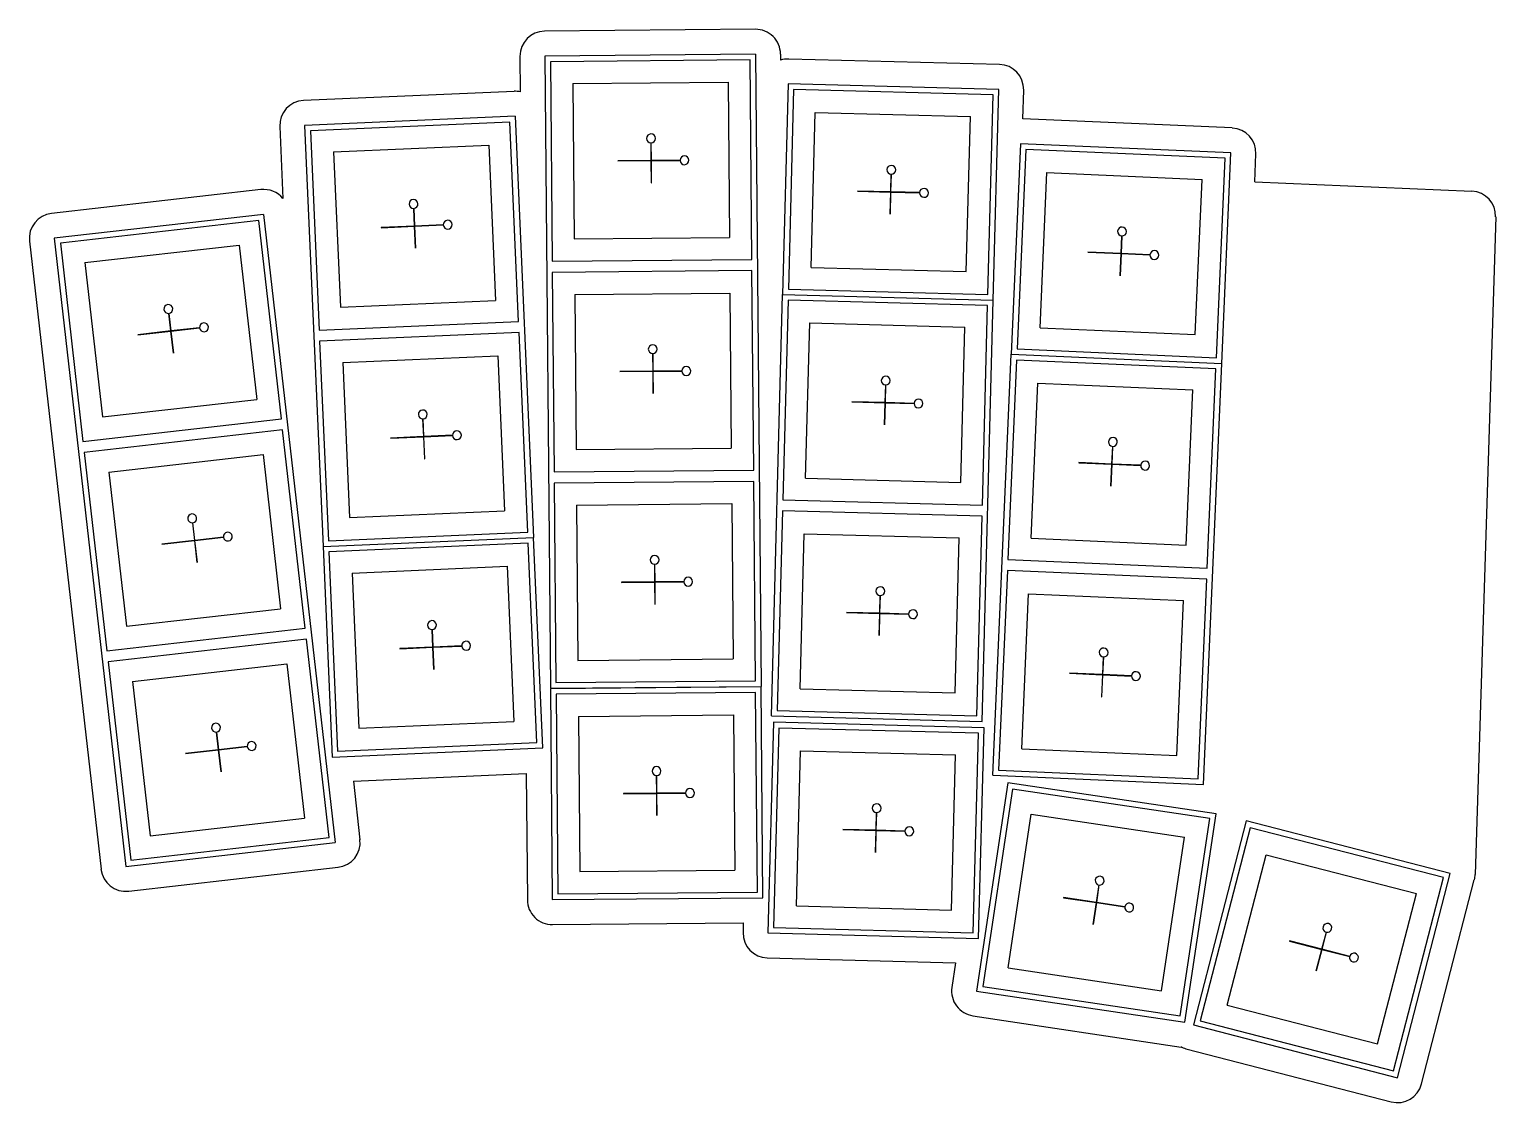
# Model space of a CAD drawing. Header units: millimetres. Extents: x 163 to 295, y -197 to -100.
import ezdxf

# ---------------------------------------------------------------- set-up
doc = ezdxf.new("R2010")
doc.units = ezdxf.units.MM

msp = doc.modelspace()

# ---------------------------------------------------------------- linework, layer by layer
for p, q in [((228.26, -100.24), (209.26, -100.41)), ((207.03, -102.68), (207.06, -105.88)), ((228.28, -102.49), (209.28, -102.66)), ((209.28, -102.66), (209.78, -159.66)), ((227.79, -103), (209.79, -103.16)), ((227.94, -121), (227.79, -103)), ((228.28, -102.49), (228.78, -159.49)), ((230.53, -102.47), (230.54, -103.02)), ((250.27, -103.41), (231.28, -102.92)), ((209.79, -103.16), (209.94, -121.16)), ((211.81, -105.14), (225.8, -105.02)), ((211.81, -105.14), (211.93, -119.14)), ((225.8, -105.02), (225.93, -119.02)), ((231.22, -105.17), (230.72, -124.16)), ((250.21, -105.66), (231.22, -105.17)), ((231.71, -105.68), (231.24, -123.67)), ((249.7, -106.15), (231.71, -105.68)), ((249.72, -124.66), (250.21, -105.66)), ((252.39, -108.32), (252.46, -105.72)), ((206.51, -105.84), (187.52, -106.67)), ((249.23, -124.14), (249.7, -106.15)), ((206.6, -108.08), (187.62, -108.91)), ((206.6, -108.08), (208.26, -146.05)), ((233.29, -121.73), (233.65, -107.73)), ((233.65, -107.73), (247.65, -108.1)), ((247.28, -122.09), (247.65, -108.1)), ((271.25, -109.14), (252.39, -108.32)), ((185.37, -109.01), (185.66, -115.5)), ((187.62, -108.91), (189.28, -146.88)), ((206.13, -108.61), (188.14, -109.39)), ((188.14, -109.39), (188.93, -127.37)), ((206.91, -126.59), (206.13, -108.61)), ((190.23, -111.3), (204.22, -110.69)), ((204.22, -110.69), (204.83, -124.68)), ((218.85, -110.48), (218.86, -112.07)), ((218.87, -112.07), (218.86, -110.48)), ((252.17, -110.56), (251.34, -129.54)), ((271.15, -111.39), (252.17, -110.56)), ((190.23, -111.3), (190.84, -125.29)), ((218.86, -112.07), (215.87, -112.1)), ((215.87, -112.11), (218.86, -112.08)), ((215.87, -112.1), (215.87, -112.11)), ((218.86, -112.08), (218.88, -114.08)), ((221.47, -112.05), (218.87, -112.07)), ((218.87, -112.08), (221.47, -112.06)), ((218.89, -114.08), (218.87, -112.08)), ((252.64, -111.08), (251.86, -129.06)), ((270.63, -111.86), (252.64, -111.08)), ((269.84, -129.85), (270.63, -111.86)), ((270.32, -130.37), (271.15, -111.39)), ((273.29, -113.98), (273.4, -111.48)), ((240.5, -113.31), (240.46, -114.91)), ((240.47, -114.91), (240.51, -113.31)), ((253.94, -127.15), (254.55, -113.16)), ((254.55, -113.16), (268.54, -113.78)), ((183.66, -114.7), (164.79, -116.85)), ((218.88, -114.08), (218.89, -114.08)), ((240.46, -114.91), (237.47, -114.83)), ((237.47, -114.83), (237.47, -114.84)), ((237.47, -114.84), (240.46, -114.92)), ((240.46, -114.92), (240.41, -116.91)), ((240.42, -116.91), (240.47, -114.92)), ((243.07, -114.97), (240.47, -114.91)), ((240.47, -114.92), (243.07, -114.98)), ((267.93, -127.76), (268.54, -113.78)), ((273.29, -113.98), (292.87, -114.84)), ((183.92, -116.93), (165.04, -119.08)), ((183.48, -117.48), (165.59, -119.52)), ((185.52, -135.37), (183.48, -117.48)), ((183.92, -116.93), (190.37, -173.56)), ((197.45, -116.39), (197.52, -117.99)), ((197.53, -117.99), (197.46, -116.39)), ((240.41, -116.91), (240.42, -116.91)), ((295.02, -117.16), (293.17, -176.44)), ((197.52, -117.99), (194.53, -118.12)), ((194.53, -118.13), (197.52, -118)), ((194.53, -118.12), (194.53, -118.13)), ((197.52, -118), (197.61, -119.99)), ((200.12, -117.87), (197.53, -117.99)), ((197.53, -118), (200.13, -117.88)), ((197.62, -119.99), (197.53, -118)), ((261.31, -118.86), (261.24, -120.46)), ((261.25, -120.46), (261.32, -118.87)), ((162.81, -119.34), (169.26, -175.97)), ((165.04, -119.08), (171.49, -175.72)), ((165.59, -119.52), (167.63, -137.41)), ((167.81, -121.28), (181.72, -119.7)), ((181.72, -119.7), (183.3, -133.61)), ((197.61, -119.99), (197.62, -119.99)), ((211.93, -119.14), (225.93, -119.02)), ((261.24, -120.46), (258.25, -120.33)), ((258.25, -120.33), (258.25, -120.34)), ((167.81, -121.28), (169.39, -135.19)), ((209.94, -121.16), (227.94, -121)), ((258.25, -120.34), (261.24, -120.47)), ((261.24, -120.47), (261.15, -122.46)), ((261.16, -122.46), (261.25, -120.47)), ((263.84, -120.57), (261.25, -120.46)), ((261.25, -120.47), (263.84, -120.58)), ((227.95, -122), (209.95, -122.16)), ((209.95, -122.16), (210.11, -140.15)), ((228.11, -140), (227.95, -122)), ((233.29, -121.73), (247.28, -122.09)), ((261.15, -122.46), (261.16, -122.46)), ((211.97, -124.14), (225.97, -124.02)), ((211.97, -124.14), (212.09, -138.14)), ((225.97, -124.02), (226.09, -138.01)), ((229.73, -162.15), (230.72, -124.16)), ((230.72, -124.16), (249.72, -124.66)), ((231.24, -123.67), (249.23, -124.14)), ((190.84, -125.29), (204.83, -124.68)), ((231.21, -124.67), (230.74, -142.67)), ((249.2, -125.14), (231.21, -124.67)), ((248.72, -162.64), (249.72, -124.66)), ((248.73, -143.14), (249.2, -125.14)), ((175.37, -125.86), (175.55, -127.44)), ((175.56, -127.44), (175.38, -125.86)), ((188.93, -127.37), (206.91, -126.59)), ((232.79, -140.72), (233.16, -126.72)), ((233.16, -126.72), (247.15, -127.09)), ((175.55, -127.44), (172.57, -127.78)), ((172.57, -127.78), (172.58, -127.79)), ((172.58, -127.79), (175.55, -127.45)), ((175.55, -127.45), (175.78, -129.43)), ((178.14, -127.15), (175.56, -127.44)), ((175.56, -127.45), (178.14, -127.16)), ((175.79, -129.43), (175.56, -127.45)), ((206.95, -127.59), (188.97, -128.37)), ((207.74, -145.57), (206.95, -127.59)), ((246.78, -141.09), (247.15, -127.09)), ((253.94, -127.15), (267.93, -127.76)), ((175.78, -129.43), (175.79, -129.43)), ((188.97, -128.37), (189.76, -146.36)), ((219.01, -129.48), (219.03, -131.07)), ((219.04, -131.07), (219.02, -129.48)), ((249.68, -167.5), (251.34, -129.54)), ((251.34, -129.54), (270.32, -130.37)), ((251.86, -129.06), (269.84, -129.85)), ((191.06, -130.28), (205.04, -129.67)), ((191.06, -130.28), (191.67, -144.27)), ((205.04, -129.67), (205.65, -143.66)), ((251.82, -130.06), (251.03, -148.04)), ((269.8, -130.85), (251.82, -130.06)), ((268.66, -168.33), (270.32, -130.37)), ((269.01, -148.83), (269.8, -130.85)), ((219.03, -131.07), (216.03, -131.1)), ((216.03, -131.11), (219.03, -131.08)), ((216.03, -131.1), (216.03, -131.11)), ((219.03, -131.08), (219.04, -133.08)), ((221.63, -131.05), (219.04, -131.07)), ((219.04, -131.08), (221.63, -131.06)), ((219.05, -133.08), (219.04, -131.08)), ((253.12, -146.13), (253.73, -132.15)), ((253.73, -132.15), (267.71, -132.76)), ((219.04, -133.08), (219.05, -133.08)), ((240.01, -132.31), (239.97, -133.9)), ((239.98, -133.9), (240.02, -132.31)), ((267.1, -146.74), (267.71, -132.76)), ((169.39, -135.19), (183.3, -133.61)), ((239.97, -133.9), (236.97, -133.82)), ((236.97, -133.82), (236.97, -133.83)), ((236.97, -133.83), (239.97, -133.91)), ((239.97, -133.91), (239.91, -135.9)), ((239.92, -135.9), (239.98, -133.91)), ((242.57, -133.97), (239.98, -133.9)), ((239.98, -133.91), (242.57, -133.98)), ((167.63, -137.41), (185.52, -135.37)), ((198.28, -135.37), (198.35, -136.97)), ((198.36, -136.97), (198.29, -135.37)), ((239.91, -135.9), (239.92, -135.9)), ((185.63, -136.36), (167.75, -138.4)), ((187.67, -154.25), (185.63, -136.36)), ((198.35, -136.97), (195.36, -137.1)), ((195.36, -137.11), (198.35, -136.98)), ((195.36, -137.1), (195.36, -137.11)), ((198.35, -136.98), (198.44, -138.97)), ((200.95, -136.85), (198.36, -136.97)), ((198.36, -136.98), (200.95, -136.86)), ((198.45, -138.97), (198.36, -136.98)), ((167.75, -138.4), (169.78, -156.28)), ((169.96, -140.16), (183.87, -138.58)), ((183.87, -138.58), (185.45, -152.49)), ((212.09, -138.14), (226.09, -138.01)), ((260.48, -137.85), (260.41, -139.44)), ((260.42, -139.44), (260.49, -137.85)), ((169.96, -140.16), (171.54, -154.07)), ((198.44, -138.97), (198.45, -138.97)), ((210.11, -140.15), (228.11, -140)), ((260.41, -139.44), (257.42, -139.31)), ((257.42, -139.31), (257.42, -139.32)), ((257.42, -139.32), (260.41, -139.45)), ((260.41, -139.45), (260.32, -141.44)), ((260.33, -141.44), (260.42, -139.45)), ((263.01, -139.55), (260.42, -139.44)), ((260.42, -139.45), (263.01, -139.56)), ((228.12, -141), (210.12, -141.15)), ((210.12, -141.15), (210.28, -159.15)), ((228.28, -159), (228.12, -141)), ((232.79, -140.72), (246.78, -141.09)), ((260.32, -141.44), (260.33, -141.44)), ((230.74, -142.67), (248.73, -143.14)), ((191.67, -144.27), (205.65, -143.66)), ((212.14, -143.14), (226.14, -143.01)), ((212.14, -143.14), (212.26, -157.14)), ((226.14, -143.01), (226.26, -157.01)), ((230.71, -143.67), (230.24, -161.66)), ((248.71, -144.14), (230.71, -143.67)), ((177.52, -144.73), (177.7, -146.32)), ((177.71, -146.32), (177.53, -144.73)), ((248.23, -162.13), (248.71, -144.14)), ((177.7, -146.32), (174.73, -146.66)), ((174.73, -146.67), (177.7, -146.33)), ((174.73, -146.66), (174.73, -146.67)), ((177.7, -146.33), (177.93, -148.31)), ((180.29, -146.02), (177.71, -146.32)), ((177.71, -146.33), (180.29, -146.03)), ((177.94, -148.31), (177.71, -146.33)), ((189.28, -146.88), (208.26, -146.05)), ((189.76, -146.36), (207.74, -145.57)), ((207.78, -146.57), (189.8, -147.36)), ((208.57, -164.55), (207.78, -146.57)), ((209.09, -165.03), (208.26, -146.05)), ((232.29, -159.71), (232.66, -145.72)), ((232.66, -145.72), (246.65, -146.08)), ((246.29, -160.08), (246.65, -146.08)), ((253.12, -146.13), (267.1, -146.74)), ((189.28, -146.88), (190.11, -165.86)), ((189.8, -147.36), (190.59, -165.34)), ((251.03, -148.04), (269.01, -148.83)), ((177.93, -148.31), (177.94, -148.31)), ((191.89, -149.27), (205.87, -148.66)), ((191.89, -149.27), (192.5, -163.25)), ((205.87, -148.66), (206.48, -162.64)), ((219.18, -148.48), (219.19, -150.07)), ((219.2, -150.07), (219.19, -148.48)), ((250.99, -149.04), (250.2, -167.03)), ((268.97, -149.83), (250.99, -149.04)), ((219.19, -150.07), (216.2, -150.1)), ((216.2, -150.11), (219.19, -150.08)), ((216.2, -150.1), (216.2, -150.11)), ((219.19, -150.08), (219.21, -152.08)), ((221.8, -150.05), (219.2, -150.07)), ((219.2, -150.08), (221.8, -150.06)), ((219.22, -152.08), (219.2, -150.08)), ((268.18, -167.81), (268.97, -149.83)), ((239.51, -151.3), (239.47, -152.89)), ((239.48, -152.89), (239.52, -151.3)), ((252.29, -165.12), (252.9, -151.13)), ((252.9, -151.13), (266.88, -151.74)), ((266.27, -165.73), (266.88, -151.74)), ((171.54, -154.07), (185.45, -152.49)), ((219.21, -152.08), (219.22, -152.08)), ((239.47, -152.89), (236.47, -152.82)), ((236.47, -152.82), (236.47, -152.83)), ((236.47, -152.83), (239.47, -152.9)), ((239.47, -152.9), (239.42, -154.9)), ((239.43, -154.9), (239.48, -152.9)), ((242.07, -152.96), (239.48, -152.89)), ((239.48, -152.9), (242.07, -152.97)), ((169.78, -156.28), (187.67, -154.25)), ((199.11, -154.36), (199.18, -155.95)), ((199.19, -155.95), (199.12, -154.36)), ((187.78, -155.24), (169.9, -157.28)), ((189.82, -173.12), (187.78, -155.24)), ((199.18, -155.95), (196.19, -156.08)), ((196.19, -156.09), (199.18, -155.96)), ((199.18, -155.96), (199.27, -157.95)), ((201.78, -155.84), (199.19, -155.95)), ((199.19, -155.96), (201.78, -155.85)), ((199.28, -157.95), (199.19, -155.96)), ((239.42, -154.9), (239.43, -154.9)), ((169.9, -157.28), (171.93, -175.16)), ((196.19, -156.08), (196.19, -156.09)), ((212.26, -157.14), (226.26, -157.01)), ((259.65, -156.83), (259.58, -158.42)), ((259.59, -158.42), (259.66, -156.83)), ((172.11, -159.04), (186.02, -157.45)), ((186.02, -157.45), (187.6, -171.36)), ((199.27, -157.95), (199.28, -157.95)), ((259.58, -158.42), (256.59, -158.29)), ((256.59, -158.29), (256.59, -158.3)), ((256.59, -158.3), (259.58, -158.43)), ((259.58, -158.43), (259.49, -160.43)), ((259.5, -160.43), (259.59, -158.43)), ((262.18, -158.54), (259.59, -158.42)), ((259.59, -158.43), (262.18, -158.55)), ((172.11, -159.04), (173.69, -172.95)), ((209.78, -159.66), (228.78, -159.49)), ((228.78, -159.54), (209.78, -159.71)), ((209.78, -159.71), (209.95, -178.71)), ((210.28, -159.15), (228.28, -159)), ((228.95, -178.54), (228.78, -159.54)), ((232.29, -159.71), (246.29, -160.08)), ((228.28, -160.05), (210.29, -160.2)), ((210.29, -160.2), (210.44, -178.2)), ((228.44, -178.05), (228.28, -160.05)), ((259.49, -160.43), (259.5, -160.43)), ((212.3, -162.19), (226.3, -162.06)), ((212.3, -162.19), (212.43, -176.19)), ((226.3, -162.06), (226.42, -176.06)), ((229.73, -162.15), (248.72, -162.64)), ((230.24, -161.66), (248.23, -162.13)), ((179.67, -163.61), (179.85, -165.2)), ((179.86, -165.2), (179.68, -163.61)), ((192.5, -163.25), (206.48, -162.64)), ((229.9, -162.72), (229.4, -181.72)), ((248.89, -163.22), (229.9, -162.72)), ((230.38, -163.24), (229.91, -181.23)), ((248.38, -163.71), (230.38, -163.24)), ((247.9, -181.7), (248.38, -163.71)), ((248.39, -182.22), (248.89, -163.22)), ((179.85, -165.2), (176.88, -165.54)), ((176.88, -165.55), (179.85, -165.21)), ((179.85, -165.21), (180.08, -167.19)), ((182.44, -164.9), (179.86, -165.2)), ((179.86, -165.21), (182.44, -164.91)), ((180.09, -167.19), (179.86, -165.21)), ((190.11, -165.86), (209.09, -165.03)), ((190.59, -165.34), (208.57, -164.55)), ((252.29, -165.12), (266.27, -165.73)), ((176.88, -165.54), (176.88, -165.55)), ((231.96, -179.28), (232.33, -165.29)), ((232.33, -165.29), (246.32, -165.66)), ((245.96, -179.65), (246.32, -165.66)), ((180.08, -167.19), (180.09, -167.19)), ((192.01, -168.03), (207.6, -167.35)), ((207.6, -167.35), (207.7, -178.73)), ((219.34, -167.52), (219.36, -169.12)), ((219.37, -169.12), (219.35, -167.52)), ((249.68, -167.5), (268.66, -168.33)), ((250.2, -167.03), (268.18, -167.81)), ((192.01, -168.03), (192.61, -173.31)), ((219.36, -169.12), (216.36, -169.15)), ((216.36, -169.16), (219.36, -169.13)), ((216.36, -169.15), (216.36, -169.16)), ((219.36, -169.13), (219.38, -171.12)), ((221.96, -169.1), (219.37, -169.12)), ((219.37, -169.13), (221.96, -169.11)), ((219.39, -171.12), (219.37, -169.13)), ((251.02, -168.17), (248.21, -186.96)), ((251.44, -168.74), (248.78, -186.54)), ((269.81, -170.98), (251.02, -168.17)), ((269.24, -171.4), (251.44, -168.74)), ((173.69, -172.95), (187.6, -171.36)), ((219.38, -171.12), (219.39, -171.12)), ((239.18, -170.87), (239.14, -172.46)), ((239.15, -172.46), (239.19, -170.87)), ((251.05, -184.86), (253.12, -171.02)), ((253.12, -171.02), (266.97, -173.09)), ((266.58, -189.2), (269.24, -171.4)), ((267, -189.77), (269.81, -170.98)), ((272.52, -171.62), (267.76, -190.01)), ((290.92, -176.37), (272.52, -171.62)), ((171.93, -175.16), (189.82, -173.12)), ((239.14, -172.46), (236.14, -172.39)), ((236.14, -172.39), (236.14, -172.4)), ((236.14, -172.4), (239.14, -172.47)), ((239.14, -172.47), (239.09, -174.47)), ((239.1, -174.47), (239.15, -172.47)), ((241.74, -172.53), (239.15, -172.46)), ((239.15, -172.47), (241.74, -172.54)), ((264.9, -186.93), (266.97, -173.09)), ((272.88, -172.23), (268.37, -189.65)), ((290.31, -176.73), (272.88, -172.23)), ((171.49, -175.72), (190.37, -173.56)), ((239.09, -174.47), (239.1, -174.47)), ((171.75, -177.95), (190.63, -175.8)), ((270.81, -188.22), (274.32, -174.66)), ((274.32, -174.66), (287.87, -178.17)), ((212.43, -176.19), (226.42, -176.06)), ((285.8, -194.16), (290.31, -176.73)), ((286.16, -194.77), (290.92, -176.37)), ((288.34, -195.33), (293.09, -176.94)), ((210.44, -178.2), (228.44, -178.05)), ((259.24, -177.39), (259.01, -178.97)), ((259.02, -178.97), (259.25, -177.39)), ((284.36, -191.72), (287.87, -178.17)), ((209.95, -178.71), (228.95, -178.54)), ((231.96, -179.28), (245.96, -179.65)), ((256.05, -178.53), (256.04, -178.54)), ((256.04, -178.54), (259.01, -178.98)), ((259.01, -178.97), (256.05, -178.53)), ((259.01, -178.98), (258.71, -180.95)), ((258.72, -180.95), (259.02, -178.98)), ((261.58, -179.35), (259.02, -178.97)), ((259.02, -178.98), (261.58, -179.36)), ((209.97, -180.96), (227.17, -180.81)), ((227.17, -180.81), (227.15, -181.66)), ((258.71, -180.95), (258.72, -180.95)), ((229.4, -181.72), (248.39, -182.22)), ((229.91, -181.23), (247.9, -181.7)), ((276.44, -182.44), (276.43, -182.45)), ((276.43, -182.45), (279.33, -183.2)), ((279.34, -183.19), (276.44, -182.44)), ((279.74, -181.64), (279.34, -183.19)), ((279.35, -183.19), (279.75, -181.64)), ((279.33, -183.2), (278.83, -185.13)), ((278.84, -185.13), (279.34, -183.2)), ((279.34, -183.2), (281.86, -183.85)), ((281.86, -183.84), (279.35, -183.19)), ((229.34, -183.97), (246.32, -184.41)), ((246.32, -184.41), (245.99, -186.63)), ((251.05, -184.86), (264.9, -186.93)), ((278.83, -185.13), (278.84, -185.13)), ((248.21, -186.96), (267, -189.77)), ((248.78, -186.54), (266.58, -189.2)), ((270.81, -188.22), (284.36, -191.72)), ((247.88, -189.19), (266.67, -192)), ((267.76, -190.01), (286.16, -194.77)), ((268.37, -189.65), (285.8, -194.16)), ((267.2, -192.19), (285.6, -196.95))]:
    msp.add_line(p, q)
for centre, radius, start, end in [((209.28, -102.66), 2.25, 90.5, 180.5), ((228.28, -102.49), 2.25, 0.5, 90.5), ((231.22, -105.17), 2.25, 88.5, 107.6512), ((250.21, -105.66), 2.25, 358.5, 448.5), ((187.62, -108.91), 2.25, 92.5, 182.5), ((206.6, -108.08), 2.25, 78.2688, 92.5), ((218.85, -110.08), 0.4, 271.2162, 629.7838), ((271.15, -111.39), 2.25, 357.5, 447.5), ((221.87, -112.05), 0.4, 181.2162, 539.7838), ((240.52, -112.91), 0.4, 269.2162, 627.7838), ((183.92, -116.93), 2.25, 39.4144, 96.5), ((243.47, -114.99), 0.4, 179.2162, 537.7838), ((292.77, -117.09), 2.25, 358.2091, 87.5), ((197.44, -115.99), 0.4, 273.2162, 631.7838), ((165.04, -119.08), 2.25, 96.5, 186.5), ((200.52, -117.86), 0.4, 183.2162, 541.7838), ((261.33, -118.47), 0.4, 268.2162, 626.7838), ((264.24, -120.59), 0.4, 178.2162, 536.7838), ((175.33, -125.46), 0.4, 277.2162, 635.7838), ((178.54, -127.11), 0.4, 187.2162, 545.7838), ((219.01, -129.08), 0.4, 271.2162, 629.7838), ((222.03, -131.05), 0.4, 181.2162, 539.7838), ((240.02, -131.91), 0.4, 269.2162, 627.7838), ((198.27, -134.97), 0.4, 273.2162, 631.7838), ((242.97, -133.98), 0.4, 179.2162, 537.7838), ((201.35, -136.84), 0.4, 183.2162, 541.7838), ((260.5, -137.45), 0.4, 268.2162, 626.7838), ((263.41, -139.58), 0.4, 178.2162, 536.7838), ((177.48, -144.34), 0.4, 277.2162, 635.7838), ((180.69, -145.98), 0.4, 187.2162, 545.7838), ((219.18, -148.08), 0.4, 271.2162, 629.7838), ((222.2, -150.05), 0.4, 181.2162, 539.7838), ((239.53, -150.9), 0.4, 269.2162, 627.7838), ((242.47, -152.98), 0.4, 179.2162, 537.7838), ((199.1, -153.96), 0.4, 273.2162, 631.7838), ((202.18, -155.82), 0.4, 183.2162, 541.7838), ((259.67, -156.43), 0.4, 268.2162, 626.7838), ((262.58, -158.56), 0.4, 178.2162, 536.7838), ((179.63, -163.21), 0.4, 277.2162, 635.7838), ((182.84, -164.86), 0.4, 187.2162, 545.7838), ((219.35, -167.12), 0.4, 271.2162, 629.7838), ((222.36, -169.1), 0.4, 181.2162, 539.7838), ((239.2, -170.47), 0.4, 269.2162, 627.7838), ((242.14, -172.55), 0.4, 179.2162, 537.7838), ((190.37, -173.56), 2.25, 276.5, 366.5), ((171.49, -175.72), 2.25, 186.5, 276.5), ((259.31, -177), 0.4, 262.2162, 620.7838), ((290.92, -176.37), 2.25, 345.5, 358.2091), ((209.95, -178.71), 2.25, 180.5, 270.5), ((261.98, -179.42), 0.4, 172.2162, 530.7838), ((279.84, -181.26), 0.4, 256.2162, 614.7838), ((229.4, -181.72), 2.25, 178.5, 268.5), ((282.24, -183.94), 0.4, 166.2162, 524.7838), ((248.21, -186.96), 2.25, 171.5, 261.5), ((267, -189.77), 2.25, 261.5, 262.8119), ((267.76, -190.01), 2.25, 242.4174, 255.5), ((286.16, -194.77), 2.25, 255.5, 345.5)]:
    msp.add_arc(centre, radius, start, end)

doc.saveas('drawing.dxf')
